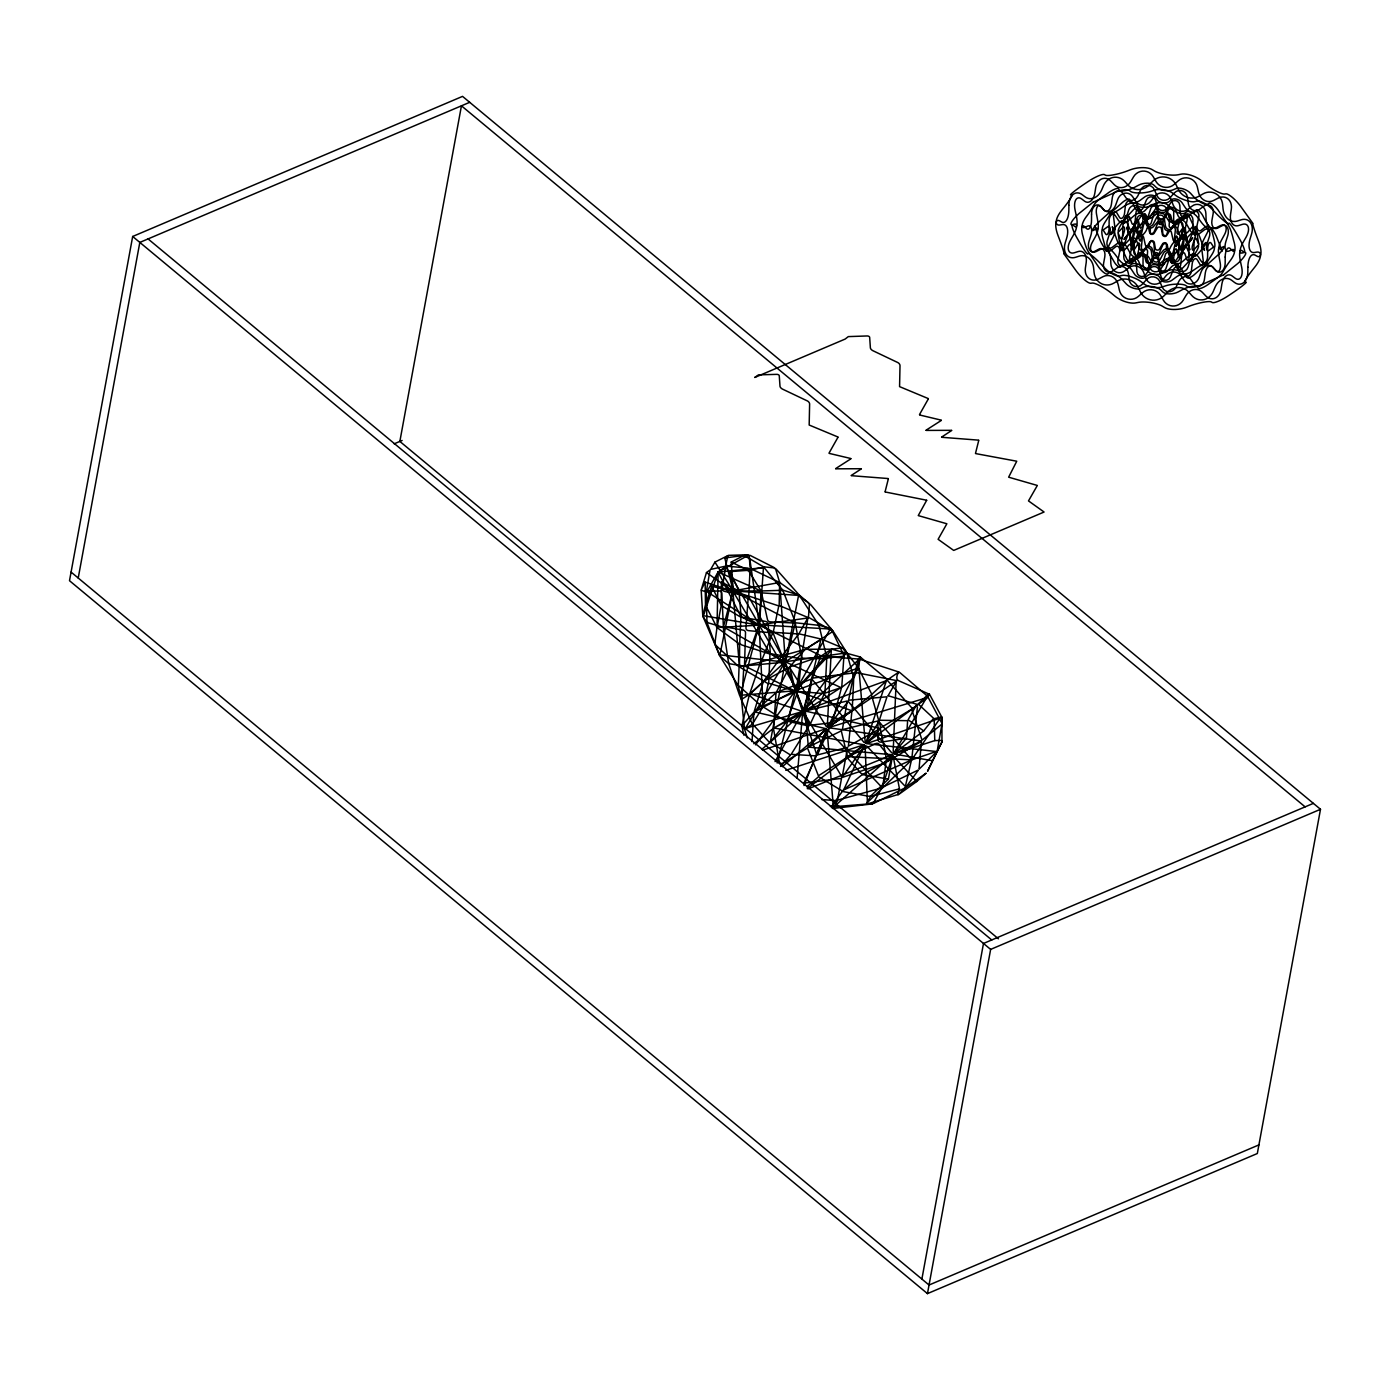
<?xml version="1.0" encoding="UTF-8"?>
<svg xmlns="http://www.w3.org/2000/svg" width="1390" height="1390" viewBox="0 0 1390 1390"><rect width="100%" height="100%" fill="white"/><g stroke="black" fill="none" stroke-linecap="round" stroke-linejoin="round"><path stroke-width="1.5" d="M941.638 716.823L929.354 693.923M812.594 678.111L854.12 672.899L848.595 700.212L886.994 696.79L879.331 720.246L907.635 720.68L906.436 738.212L893.926 753.067A1.79 0.886 30.6 0 1 892.641 753.154A1.79 0.886 30.6 0 1 891.146 752.146L848.213 701.394L827.71 727.109L826.355 726.622L789.728 667.669L795.341 689.735L773.014 632.798L758.957 624.318L725.702 566.564L722.192 588.37A2.971 2.676 6.8 0 0 724.642 591.41L748.515 596.38L785.055 661.484L782.153 655.906M749.384 694.6L742.052 725.111M797.877 691.525L759.618 625.795L741.131 616.812L739.08 592.731A2.971 2.884 69 0 0 737.43 590.194L721.427 582.097L721.254 603.642A2.971 2.711 65.6 0 0 722.731 606.388L740.922 617.247L739.758 641.937A2.971 2.676 48.2 0 0 741.93 645.012L769.956 654.047L768.705 683.272L797.634 691.82L787.105 721.132L808.893 726.014L791.188 754.336L816.33 755.899M744.501 729.09L741.548 699.83L738.159 685.531L719.551 655.507L727.891 662.978A2.971 1.042 72.1 0 1 729.298 665.428L739.671 695.608M1195.921 226.501L1195.904 231.296L1190.535 219.429A3.927 1.599 56.3 0 0 1188.05 215.815A3.927 1.599 56.3 0 0 1185.809 215.502L1184.228 219.029A3.927 1.772 39.7 0 1 1181.309 218.995A3.927 1.772 39.7 0 1 1178.077 215.745L1175.627 210.064A3.927 2.328 25.7 0 0 1172.343 207.423A3.927 2.328 25.7 0 0 1168.799 207.822L1165.48 211.61A3.927 2.102 7.8 0 1 1161.484 212.479A3.927 2.102 7.8 0 1 1158.079 210.429L1156.532 205.876A3.927 2.259 -10.2 0 0 1153.439 204.434A3.927 2.259 -10.2 0 0 1149.443 205.911L1144.995 210.516A3.927 1.651 -23.2 0 1 1140.895 212.601A3.927 1.651 -23.2 0 1 1138.323 211.767L1138.375 207.996A3.927 1.425 -39.3 0 0 1136.394 207.631A3.927 1.425 -39.3 0 0 1132.919 210.307L1123.989 219.898L1126.23 215.467M896.689 680.631L855.163 672.413M926.696 500.226L885.187 491.973M1179.485 240.957L1183.515 227.039L1178.755 233.676A1.981 1.077 89.6 0 1 1177.434 233.729A1.981 1.077 89.6 0 1 1177.087 231.348L1179.137 222.365A1.981 1.425 81.1 0 0 1176.6 220.246L1172.291 227.369A1.981 1.616 61.5 0 1 1169.129 225.684L1169.633 216.527A1.981 1.79 40.2 0 0 1165.984 215.328L1162.231 223.408A1.981 1.79 5.2 0 1 1158.426 222.817L1157.609 214.008A1.981 1.755 -28.3 0 0 1153.804 214.025L1151.25 222.852A1.981 1.546 -46.4 0 1 1147.81 223.495L1146.246 215.45A1.981 1.338 -64.2 0 0 1143.327 216.684L1142.285 225.84A1.981 0.956 -72 0 1 1141.26 227.995A1.981 0.956 -72 0 1 1140.148 227.56L1138.167 219.863L1137.524 234.076L1136.725 227.352L1139.435 240.227L1140.443 241.165L1141.885 234.962L1143.588 237.065L1145.325 244.831A1.981 1.112 43.9 0 0 1148.487 246.534L1150.659 241.13A1.981 1.182 25.7 0 1 1154.308 242.329L1155.403 248.793A1.981 1.303 7.4 0 0 1159.208 249.401L1162.7 243.667A1.981 1.147 -10.2 0 1 1166.488 243.632L1166.384 249.366A1.981 1.06 -27.8 0 0 1167.756 250.009A1.981 1.06 -27.8 0 0 1169.824 248.706C1172.656 241.547 1180.162 235.674 1175.975 246.499C1179.241 243.041 1187.616 225.858 1179.606 240.991M941.968 717.466L941.951 740.384L934.758 740.592L896.55 753.172A1.79 1.182 -20.2 0 1 894.726 751.764L926.505 697.797L830.716 726.97A1.79 1.182 -12.2 0 1 828.579 725.667L857.491 668.312L798.59 689.388A1.79 0.99 -28.3 0 1 797.043 688.398L830.212 629.027L761.303 624.944A1.79 1.668 21.7 0 1 759.548 623.05L763.457 567.728L718.317 572.002L725.528 566.651M888.158 695.747L916.914 704.296L908.104 719.777L923.69 730.897L933.628 718.335L918.199 704L928.52 694.062M937.312 750.774L942.316 741.148M786.497 721.688L763.058 706.798L768.183 683.863M752.007 741.652L753.901 712.809M937.277 750.565L941.829 724.624M825.469 692.95L840.933 687.616L804.88 710.933L880.078 728.464M797.13 778.139L802.569 712.636L770.686 741.843M1120.809 250.565L1120.705 245.804L1126.195 257.671A3.927 1.599 56.3 0 0 1128.68 261.303A3.927 1.599 56.3 0 0 1130.921 261.598L1132.503 258.071A3.927 1.772 39.7 0 1 1135.422 258.123A3.927 1.772 39.7 0 1 1138.653 261.355L1141.103 267.054A3.927 2.328 25.7 0 0 1144.387 269.677A3.927 2.328 25.7 0 0 1147.931 269.295L1151.25 265.507A3.927 2.102 7.8 0 1 1155.246 264.639A3.927 2.102 7.8 0 1 1158.635 266.671L1160.198 271.241A3.927 2.259 -10.2 0 0 1163.291 272.683A3.927 2.259 -10.2 0 0 1167.287 271.189L1171.718 266.602A3.927 1.651 -23.2 0 1 1175.836 264.517A3.927 1.651 -23.2 0 1 1178.407 265.351L1178.355 269.121A3.927 1.425 -39.3 0 0 1180.336 269.469A3.927 1.425 -39.3 0 0 1183.811 266.793L1192.742 257.202L1190.674 261.372L1196.981 250.391A3.927 0.938 -64.8 0 0 1198.545 246.239A3.927 0.938 -64.8 0 0 1197.502 245.856L1193.94 249.748A3.927 1.512 -77.8 0 1 1192.29 249.331A3.927 1.512 -77.8 0 1 1192.568 245.196L1194.983 237.429A3.927 2.38 -82.1 0 0 1194.566 232.999A3.927 2.38 -82.1 0 0 1191.734 232.912L1187.182 237.69A3.927 2.832 81.2 0 1 1184.002 237.794A3.927 2.832 81.2 0 1 1182.456 233.763L1183.012 225.666A3.927 3.405 72.1 0 0 1176.861 222.383L1172.274 228.325A3.927 3.545 40.2 0 1 1165.446 226.084L1164.264 218.23A3.927 3.736 3.2 0 0 1156.862 217.066L1153.179 224.138A3.927 3.492 -28.3 0 1 1146.09 224.172L1143.779 217.135A3.927 3.284 -56.7 0 0 1137.107 218.386L1135.022 226.257A3.927 2.658 -64.2 0 1 1132.364 229.611A3.927 2.658 -64.2 0 1 1129.566 228.568L1127.047 222.678A3.927 2.172 -80 0 0 1124.562 221.913A3.927 2.172 -80 0 0 1122.894 226.014L1122.668 234.128A3.927 1.268 -84.1 0 1 1121.747 238.159A3.927 1.268 -84.1 0 1 1120.323 238.09L1117.977 232.669L1120.74 250.634M911.701 759.583L917.417 707.249L916.583 705.773L867.603 742.191A1.79 1.581 79.5 0 1 865.084 740.801L858.169 660.18L804.341 709.612L820.882 639.678L786.723 660.841A1.79 1.077 85.9 0 1 785.176 659.294L780.051 587.327A4.465 4.066 87 0 0 775.307 583.279L735.779 590.42A3.579 3.093 -61.8 0 1 732.53 588.3L724.746 557.946L728.482 555.34L746.639 554.836A2.971 1.772 -8.1 0 1 749.279 556.295L749.992 566.738A2.971 1.477 35.9 0 0 752.598 569.622L777.357 581.402A2.971 1.998 42.4 0 1 779.616 584.565L779.164 605.501L807.938 617.473M754.197 711.506L763.197 682.16M831.707 806.27L842.305 791.431L868.385 796.192A2.971 1.859 -20.2 0 0 871.791 795.045L888.401 779.147L892.363 756.872A1.79 1.321 -11.8 0 0 889.913 755.726L808.181 788.877M132.675 236.474L69.5 580.707L927.46 1293.621L1257.324 1153.526L1320.5 809.293L462.54 96.379L132.675 236.474L990.636 949.405L927.46 1293.621M78.222 578.032L139.817 242.416L469.681 102.321M921.883 1279.078L983.495 943.462L1313.359 803.368M837.492 799.858L841.471 778.713M942.316 741.287L927.564 771.259L936.738 751.938M858.238 667.252L860.427 657.348M1130.087 234.927L1131.46 249.488L1132.103 244.067L1135.682 255.117A2.467 1.112 58.5 0 0 1137.228 257.654A2.467 1.112 58.5 0 0 1138.757 257.671L1140.339 252.754A2.467 1.286 42.1 0 1 1142.302 252.58A2.467 1.286 42.1 0 1 1144.3 254.874L1146.003 261.529A2.467 1.581 26.7 0 0 1148.088 263.44A2.467 1.581 26.7 0 0 1150.434 263.005L1153.509 257.897A2.467 1.494 7.6 0 1 1156.115 257.115A2.467 1.494 7.6 0 1 1158.27 258.644L1159.156 264.378A2.467 1.529 -11.5 0 0 1161.137 265.507A2.467 1.529 -11.5 0 0 1163.777 264.343L1167.843 258.592A2.467 1.199 -25.9 0 1 1170.467 257.028A2.467 1.199 -25.9 0 1 1172.135 257.793L1171.631 262.866A2.467 1.008 -41.7 0 0 1172.917 263.301A2.467 1.008 -41.7 0 0 1175.176 261.372L1182.178 252.007L1180.127 257.619L1186.226 243.789L1182.23 249.505A2.467 0.869 -80.9 0 1 1181.187 249.383A2.467 0.869 -80.9 0 1 1181.344 246.517L1183.846 238.072A2.467 1.407 -87.1 0 0 1183.515 235.066A2.467 1.407 -87.1 0 0 1181.761 235.171L1177.521 241.2A2.467 1.703 77.4 0 1 1174.446 238.646L1175.367 229.854A2.467 2.068 65.5 0 0 1171.423 227.752L1167.2 234.788A2.467 2.172 37.3 0 1 1162.77 233.311L1162.214 224.711A2.467 2.276 4.6 0 0 1157.453 223.964L1154.048 231.939A2.467 2.137 -24.8 0 1 1149.426 231.956L1147.879 224.016A2.467 1.998 -50.3 0 0 1143.588 224.833L1141.572 233.433A2.467 1.599 -60.6 0 1 1139.783 235.761A2.467 1.599 -60.6 0 1 1138.028 234.945L1136.221 227.96A2.467 1.268 -75.2 0 0 1134.744 227.352A2.467 1.268 -75.2 0 0 1133.545 230.114L1132.051 242.051L1130.226 234.962M725.736 565.713L727.839 555.635L714.947 562.099L710.724 569.379L724.989 566.286M1112.573 210.411L1104.824 222.539A6.133 1.79 -59.9 0 0 1102.34 228.36A6.133 1.79 -59.9 0 0 1104.025 229.385L1107.587 226.831A6.133 2.589 -74.1 0 1 1110.037 227.821A6.133 2.589 -74.1 0 1 1109.602 233.572L1107.361 240.487A6.133 3.961 -75.8 0 0 1107.865 246.794A6.133 3.961 -75.8 0 0 1112.261 247.298L1116.935 243.789A6.133 4.587 86 0 1 1121.643 243.98A6.133 4.587 86 0 1 1123.919 249.592L1123.745 256.855A6.133 5.508 81.7 0 0 1133.024 261.807L1137.819 257.011A6.133 5.699 44.8 0 1 1147.897 260.33L1149.617 267.262A6.133 5.994 0.3 0 0 1160.772 269.035L1164.629 262.971A6.133 5.612 -33.6 0 1 1175.106 262.918L1178.008 268.93A6.133 5.317 -65.7 0 0 1188.068 267.036L1190.188 260.086A6.133 4.326 -68.8 0 1 1193.975 255.447A6.133 4.326 -68.8 0 1 1198.249 256.663L1201.342 261.407A6.133 3.649 -86 0 0 1205.321 262.241A6.133 3.649 -86 0 0 1207.615 256.351L1207.649 249.088A6.133 2.224 -87.7 0 1 1208.848 243.476A6.133 2.224 -87.7 0 1 1211.142 243.233L1213.348 246.708A6.133 1.442 78.3 0 0 1214.86 246.169A6.133 1.442 78.3 0 0 1214.13 239.862C1209.717 221.375 1211.767 233.746 1202.976 216.006A6.133 2.172 53.7 0 0 1199.136 211.072A6.133 2.172 53.7 0 0 1195.991 210.203L1194.427 212.392A6.133 2.259 37.2 0 1 1190.205 211.836A6.133 2.259 37.2 0 1 1185.149 207.44L1182.091 202.784A6.133 3.266 24.6 0 0 1177.139 199.326A6.133 3.266 24.6 0 0 1172.013 199.465L1168.556 201.984A6.133 2.763 8.1 0 1 1162.613 202.749A6.133 2.763 8.1 0 1 1157.401 200.212L1155.281 196.807A6.133 3.18 -8.8 0 0 1150.677 195.121A6.133 3.18 -8.8 0 0 1144.804 196.876L1140.165 200.316A6.133 2.085 -20.4 0 1 1133.945 202.923A6.133 2.085 -20.4 0 1 1130.105 202.21L1129.723 199.708A6.133 1.911 -36.6 0 0 1126.803 199.621A6.133 1.911 -36.6 0 0 1121.66 203.131L1110.332 213.296L1112.539 210.359M885.1 491.73L888.349 478.82M855.093 672.204L858.36 659.294M975.502 453.349L978.751 440.421M777.132 763.023L795.045 691.994L763.041 706.103L759.235 626.925A1.79 1.599 89.4 0 0 757.55 625.239L721.097 627.342A4.465 3.979 -79.4 0 1 717.101 622.981L718.126 572.246L703.409 615.735L757.011 624.788A1.79 1.581 21.2 0 1 758.558 626.89L740.279 695.295L792.665 690.986A1.79 1.112 -12.2 0 1 794.09 692.463L755.517 744.866M1128.489 233.068L1127.707 220.524A3.058 1.129 -88.2 0 1 1128.263 216.962A3.058 1.129 -88.2 0 1 1129.636 217.292L1131.929 223.442A3.058 1.581 -75.3 0 0 1133.701 223.946A3.058 1.581 -75.3 0 0 1135.144 220.854L1136.082 212.097A3.058 2.172 -69.5 0 1 1138.115 209.039A3.058 2.172 -69.5 0 1 1140.53 210.203L1142.928 217.552A3.058 2.467 -50.5 0 0 1148.088 216.579L1150.885 208.257A3.058 2.815 -34.4 0 1 1156.671 208.222L1158.2 216.51A3.058 2.832 4.5 0 0 1163.934 217.431L1168.156 210.046A3.058 2.867 45.6 0 1 1173.716 211.871L1173.664 220.628A3.058 2.571 65.7 0 0 1178.425 223.165L1183.255 216.979A3.058 2.311 86.7 0 1 1187.112 220.176L1185.166 228.777A3.058 1.755 -86.9 0 0 1185.635 232.182A3.058 1.755 -86.9 0 0 1187.668 232.269L1192.134 227.178A3.058 1.303 -73.6 0 1 1193.767 227.335A3.058 1.303 -73.6 0 1 1193.263 230.896L1188.676 242.677L1192.69 237.794L1182.699 250.999L1184.054 246.378A3.058 0.921 -36.2 0 0 1182.647 246.03A3.058 0.921 -36.2 0 0 1179.623 248.271L1174.863 253.849A3.058 1.494 -25.7 0 1 1171.753 255.569A3.058 1.494 -25.7 0 1 1169.685 254.822L1169.251 250.217A3.058 1.564 -8.6 0 0 1166.835 249.018A3.058 1.564 -8.6 0 0 1163.482 250.252L1159.573 254.874A3.058 1.859 7.6 0 1 1156.463 255.656A3.058 1.859 7.6 0 1 1153.839 253.97L1151.997 248.428A3.058 1.616 24.5 0 0 1149.269 246.239A3.058 1.616 24.5 0 0 1146.437 246.603L1144.109 250.773A3.058 1.581 42 0 1 1141.746 250.826A3.058 1.581 42 0 1 1139.366 248.237L1136.898 241.495A3.058 1.06 53.3 0 0 1134.709 238.437A3.058 1.06 53.3 0 0 1133.041 238.298L1132.242 243.007L1128.002 231.279M1186.695 242.103L1185.27 227.613L1184.628 233.034L1181.048 222A2.467 1.112 58.5 0 0 1179.485 219.464A2.467 1.112 58.5 0 0 1177.973 219.446L1176.392 224.363A2.467 1.286 42.1 0 1 1174.411 224.537A2.467 1.286 42.1 0 1 1172.43 222.244L1170.727 215.572A2.467 1.581 26.7 0 0 1168.643 213.66A2.467 1.581 26.7 0 0 1166.28 214.112L1163.222 219.22A2.467 1.494 7.6 0 1 1160.615 219.985A2.467 1.494 7.6 0 1 1158.461 218.456L1157.575 212.739A2.467 1.529 -11.5 0 0 1155.577 211.593A2.467 1.529 -11.5 0 0 1152.953 212.757L1148.887 218.508A2.467 1.199 -25.9 0 1 1146.264 220.072A2.467 1.199 -25.9 0 1 1144.595 219.325L1145.099 214.234A2.467 1.008 -41.7 0 0 1143.814 213.817A2.467 1.008 -41.7 0 0 1141.555 215.745L1134.622 225.111L1136.603 219.498L1130.487 233.329L1134.501 227.613A2.467 0.869 -80.9 0 1 1135.543 227.717A2.467 0.869 -80.9 0 1 1135.387 230.584L1132.885 239.045A2.467 1.407 -87.1 0 0 1133.215 242.034A2.467 1.407 -87.1 0 0 1134.97 241.947L1139.209 235.9A2.467 1.703 77.4 0 1 1142.285 238.455L1141.346 247.246A2.467 2.068 65.5 0 0 1145.308 249.366L1149.53 242.329A2.467 2.172 37.3 0 1 1153.961 243.789L1154.517 252.389A2.467 2.276 4.6 0 0 1159.277 253.154L1162.683 245.179A2.467 2.137 -24.8 0 1 1167.305 245.144L1168.851 253.084A2.467 1.998 -50.3 0 0 1173.143 252.285L1175.158 243.667A2.467 1.599 -60.6 0 1 1176.948 241.356A2.467 1.599 -60.6 0 1 1178.703 242.155L1180.492 249.158A2.467 1.268 -75.2 0 0 1181.986 249.766A2.467 1.268 -75.2 0 0 1183.168 247.003L1184.662 235.049L1186.556 242.208M911.371 759.861L847.448 756.647L841.298 730.879L808.337 747.003L805.401 711.732L774.386 727.717L802.204 711.367L750.2 693.784L783.995 662.908A1.79 0.904 40.8 0 0 782.709 660.615L723.391 626.838L721.844 593.756A2.971 2.363 -83.8 0 0 719.551 590.976L706.398 591.167L710.064 569.97L706.468 572.576L701.22 589.881L705.147 582.132L730.358 590.559A3.579 3.127 -29 0 1 732.269 593.912L719.916 654.881L782.379 661.779A1.79 1.407 11.2 0 1 783.925 663.916L745.37 728.412L800.379 712.132A1.79 1.008 -25.7 0 1 801.908 713.192L775.047 761.633M749.749 693.68L760.573 662.092L744.484 665.845L794.402 690.76L754.978 711.663M790.389 754.926L770.286 742.364L784.794 664.09A1.79 1.442 -63.1 0 0 783.421 662.283L739.497 666.383L733.19 594.486A3.579 2.38 81.3 0 0 730.897 590.959L711.628 586.25L705.981 603.747A2.971 1.79 72.7 0 0 706.363 606.874L716.076 625.761A2.971 1.199 68.6 0 1 716.806 628.888L714.79 644.334L739.08 666.905L738.333 685.409L762.658 707.163M761.355 661.293L772.701 632.937L748.515 630.626A2.971 2.745 -31.7 0 1 745.961 627.759L748.307 596.362M803.368 710.099L812.003 679.189L806.391 710.707L847.257 700.994L842.392 729.611L877.959 720.958L877.907 738.994A2.971 2.78 86.7 0 0 881.104 742.121L906.436 738.212M782.414 766.637L825.26 730.011A1.79 1.251 85.9 0 1 827.206 731.418L833.375 807.243L890.816 756.49A1.79 1.581 78.9 0 1 893.423 757.533L899.469 788.842L897.471 794.68L867.238 803.976M773.518 728.638L779.147 761.129A2.971 2.363 78 0 0 782.674 763.249L807.503 748.011L818.415 775.811L846.944 757.411L860.897 773.205A2.971 2.571 -32.9 0 0 864.215 773.5L891.164 759.096L892.641 754.84M928.155 696.668L929.18 693.697M1206.364 263.909L1204.192 266.741L1211.906 254.561A6.133 1.79 -59.9 0 0 1214.391 248.758A6.133 1.79 -59.9 0 0 1212.688 247.715L1209.144 250.287A6.133 2.589 -74.1 0 1 1206.694 249.279A6.133 2.589 -74.1 0 1 1207.128 243.545L1209.37 236.63A6.133 3.961 -75.8 0 0 1208.866 230.306A6.133 3.961 -75.8 0 0 1204.47 229.819L1199.796 233.329A6.133 4.587 86 0 1 1195.087 233.12A6.133 4.587 86 0 1 1192.811 227.526L1192.985 220.263A6.133 5.508 81.7 0 0 1183.707 215.311L1178.911 220.089A6.133 5.699 44.8 0 1 1168.834 216.788L1167.114 209.855A6.133 5.994 0.3 0 0 1155.959 208.083L1152.101 214.13A6.133 5.612 -33.6 0 1 1141.624 214.199L1138.723 208.187A6.133 5.317 -65.7 0 0 1128.663 210.081L1126.543 217.031A6.133 4.326 -68.8 0 1 1122.755 221.67A6.133 4.326 -68.8 0 1 1118.481 220.454L1115.388 215.711A6.133 3.649 -86 0 0 1111.409 214.877A6.133 3.649 -86 0 0 1109.116 220.749L1109.081 228.012A6.133 2.224 -87.7 0 1 1107.882 233.642A6.133 2.224 -87.7 0 1 1105.589 233.885L1103.382 230.41A6.133 1.442 78.3 0 0 1101.87 230.931A6.133 1.442 78.3 0 0 1102.583 237.256L1106.457 251.26M812.524 677.799L820.656 656.775M918.165 770.442L906.21 786.809M776.506 691.942L789.138 667.756M816.886 754.753L827.154 729.264L881.243 786.653L882.233 786.618L892.814 755.674L916.722 781.528L925.983 773.309M803.976 785.541L825.99 730.549A1.79 1.199 -23.8 0 0 824.096 729.35L762.606 750.2M853.894 677.868L858.047 667.843M816.278 756.125L803.924 783.109L841.35 778.383M873.337 803.177L881.503 788.339M829.1 452.984L837.962 437.294M919.485 414.585L928.346 398.895M799.094 633.458L807.955 617.768M926.661 500.33L918.251 515.586L946.868 523.769L938.111 539.303L953.696 550.423L1044.081 512.024L1028.496 500.904L1037.34 485.457L1008.636 477.187L1016.75 461.219L975.572 453.574M888.193 695.573L896.654 680.805M832.957 808.268L837.197 800.918M718.074 572.107L706.919 591.654L757.376 623.936A1.79 0.99 46.6 0 1 758.627 626.178L744.501 665.949L745.526 632.902A2.971 2.693 -45.2 0 0 743.355 630.174L723.495 626.612L732.408 592.696A3.579 2.172 28 0 0 730.793 589.725L706.468 572.576M752.65 723.773L762.624 707.406M1126.213 215.45L1119.749 226.709A3.927 0.938 -64.8 0 0 1118.186 230.862A3.927 0.938 -64.8 0 0 1119.228 231.261L1122.79 227.352A3.927 1.512 -77.8 0 1 1124.44 227.769A3.927 1.512 -77.8 0 1 1124.163 231.921L1121.747 239.671A3.927 2.38 -82.1 0 0 1122.164 244.119A3.927 2.38 -82.1 0 0 1124.996 244.188L1129.549 239.41A3.927 2.832 81.2 0 1 1132.711 239.306A3.927 2.832 81.2 0 1 1134.275 243.337L1133.719 251.451A3.927 3.405 72.1 0 0 1139.87 254.735L1144.457 248.793A3.927 3.545 40.2 0 1 1151.285 251.034L1152.466 258.87A3.927 3.736 3.2 0 0 1159.868 260.052L1163.552 252.98A3.927 3.492 -28.3 0 1 1170.641 252.928L1172.934 259.965A3.927 3.284 -56.7 0 0 1179.623 258.714L1181.708 250.86A3.927 2.658 -64.2 0 1 1184.367 247.489A3.927 2.658 -64.2 0 1 1187.164 248.532L1189.684 254.44A3.927 2.172 -80 0 0 1192.168 255.204A3.927 2.172 -80 0 0 1193.836 251.086L1194.062 242.989A3.927 1.268 -84.1 0 1 1194.983 238.941A3.927 1.268 -84.1 0 1 1196.408 239.028L1198.719 244.466L1196.008 226.518M1188.294 243.98L1189.023 256.594A3.058 1.129 -88.2 0 1 1188.467 260.139A3.058 1.129 -88.2 0 1 1187.095 259.826L1184.801 253.675A3.058 1.581 -75.3 0 0 1183.029 253.154A3.058 1.581 -75.3 0 0 1181.587 256.264L1180.649 265.021A3.058 2.172 -69.5 0 1 1178.616 268.079A3.058 2.172 -69.5 0 1 1176.201 266.897L1173.803 259.565A3.058 2.467 -50.5 0 0 1168.643 260.538L1165.845 268.843A3.058 2.815 -34.4 0 1 1160.059 268.878L1158.53 260.59A3.058 2.832 4.5 0 0 1152.797 259.687L1148.574 267.071A3.058 2.867 45.6 0 1 1143.014 265.229L1143.067 256.49A3.058 2.571 65.7 0 0 1138.306 253.936L1133.476 260.139A3.058 2.311 86.7 0 1 1129.618 256.942L1131.564 248.341A3.058 1.755 -86.9 0 0 1131.078 244.935A3.058 1.755 -86.9 0 0 1129.045 244.831L1124.58 249.922A3.058 1.303 -73.6 0 1 1122.964 249.766A3.058 1.303 -73.6 0 1 1123.467 246.204L1128.054 234.441L1123.989 239.41L1134.032 226.101L1132.659 230.74A3.058 0.921 -36.2 0 0 1134.066 231.07A3.058 0.921 -36.2 0 0 1137.107 228.846L1141.868 223.251A3.058 1.494 -25.7 0 1 1144.978 221.531A3.058 1.494 -25.7 0 1 1147.045 222.296L1147.462 226.9A3.058 1.564 -8.6 0 0 1149.895 228.099A3.058 1.564 -8.6 0 0 1153.248 226.865L1157.158 222.226A3.058 1.859 7.6 0 1 1160.268 221.444A3.058 1.859 7.6 0 1 1162.874 223.13L1164.733 228.69A3.058 1.616 24.5 0 0 1167.444 230.879A3.058 1.616 24.5 0 0 1170.293 230.514L1172.604 226.344A3.058 1.581 42 0 1 1174.967 226.292A3.058 1.581 42 0 1 1177.365 228.881L1179.832 235.605A3.058 1.06 53.3 0 0 1182.021 238.663A3.058 1.06 53.3 0 0 1183.689 238.819C1184.541 220.732 1193.002 265.229 1188.398 243.997M763.909 680.822L781.649 656.358M911.805 759.67L940.074 718.178L868.698 742.885A1.79 1.373 -10.8 0 1 866.404 741.391L886.42 680.631L806.669 709.769A1.79 0.869 -22.8 0 1 805.088 709.856A1.79 0.869 -22.8 0 1 805.001 708.917L845.711 652.97L787.783 661.414A1.79 1.546 -19.1 0 1 785.889 659.729L798.59 595.407L736.926 591.167A3.579 2.676 15 0 1 733.121 588.178L731.227 562.064L742.399 556.261A2.971 1.581 17.8 0 1 745.978 556.608L763.51 566.79L773.882 567.885L776.367 569.309L799.024 594.816L810.891 604.928L833.114 631.164M844.13 655.68L846.527 652.362M782.5 655.246L798.416 634.413M770.373 742.052L786.41 722.001M864.024 744.918L847.987 756.49M780.537 766.463L790.319 755.222M789.885 666.644L804.88 649.721M742.173 725.406L753.641 712.566M919.068 768.792L921.431 741.356L887.15 761.789L880.356 728.794L866.074 743.581L935.887 751.469M894.256 753.901L920.875 741.2M808.494 746.951L826.251 728.864M905.29 787.852L898.131 794.906L916.722 781.528M858.516 658.808L860.41 657.036M872.069 694.114L886.942 680.301M749.94 693.923L763.006 681.847M806.86 786.792L818.571 776.715L842.253 790.945L860.74 775.794A2.971 1.911 -20.4 0 1 864.076 774.856L888.401 779.147M754.579 711.645L775.551 693.21M761.616 749.436L769.539 742.885M852.713 709.943L871.043 695.017M828.266 727.561L851.566 710.846L832.975 721.827M753.797 743.754L773.066 728.638M807.243 788.616L862.86 746.239A1.79 1.494 87.4 0 1 865.188 747.698L867.395 802.517L911.458 760.156L905.342 786.462L867.065 746.378L864.667 745.44L842.079 777.531L885.934 762.693L882.72 787.174L917.991 770.164M923.69 730.897L895.421 752.424A1.79 1.442 87.9 0 1 893.231 750.722L896.15 681.239L829.448 726.362A1.79 1.425 -75.7 0 1 827.398 724.92L831.289 650.207L796.314 689.231L807.885 617.994L760.921 624.562A1.79 1.546 73.3 0 1 759.044 622.963L750.079 560.9A4.465 3.284 76.5 0 0 745.11 557.025L718.248 571.95M842.045 687.077L853.425 678.476M912.622 708.448L928.103 697.259L941.986 723.46M925.983 773.274L906.384 786.983M831.602 806.391L830.386 806.391M936.565 751.799L919.381 768.913M887.741 679.641L898.652 672.152M821.629 638.844L832.784 631.442M749.332 694.444L741.965 699.135L743.841 666.123L730.115 663.864A2.971 1.633 79.4 0 1 728.308 661.188L723.2 627.324L708.57 622.928A2.971 2.189 -89.5 0 1 706.902 620.288L706.242 591.862L701.186 590.281L702.801 616.048L719.62 655.472L707.284 623.328L702.836 616.152L705.477 604.685L705.147 582.132M744.745 729.177L752.181 724.294M851.201 475.502L861.348 468.847M941.603 437.103L951.733 430.448M821.212 655.976L831.342 649.321M835.633 468.621L850.923 458.804M926.018 430.222L941.325 420.423M805.627 649.095L820.917 639.278M941.43 724.503L922.056 740.14L911.614 709.23L880.756 727.769L871.443 694.983M788.86 667.443L764.205 680.996M1206.364 263.787L1195.07 273.986A6.133 1.911 -36.6 0 1 1189.927 277.496A6.133 1.911 -36.6 0 1 1187.008 277.409L1186.626 274.907A6.133 2.085 -20.4 0 0 1182.786 274.195A6.133 2.085 -20.4 0 0 1176.565 276.801L1171.926 280.241A6.133 3.18 -8.8 0 1 1166.054 281.979A6.133 3.18 -8.8 0 1 1161.449 280.293L1159.33 276.888A6.133 2.763 8.1 0 0 1154.117 274.351A6.133 2.763 8.1 0 0 1148.175 275.133L1144.717 277.653A6.133 3.266 24.6 0 1 1139.574 277.791A6.133 3.266 24.6 0 1 1134.64 274.334L1131.582 269.677A6.133 2.259 37.2 0 0 1126.525 265.281A6.133 2.259 37.2 0 0 1122.303 264.708L1120.74 266.897A6.133 2.172 53.7 0 1 1117.595 266.029A6.133 2.172 53.7 0 1 1113.755 261.094L1106.023 247.907L1106.475 251.26M911.353 760.069L843.661 789.937L863.694 746.934A1.79 1.251 -14.8 0 0 861.609 745.526L785.767 770.303M394.187 443.827L402.127 440.456M990.636 949.405L1320.5 809.293M1258.906 1144.908L929.041 1285.02L71.081 572.089M905.116 787.852L873.598 803.42M935.8 751.643L911.788 759.878M1141.346 230.323C1138.497 227.473 1126.213 265.49 1137.976 243.441A1.981 1.077 89.6 0 1 1139.296 243.389A1.981 1.077 89.6 0 1 1139.644 245.752L1137.593 254.752A1.981 1.425 81.1 0 0 1140.13 256.855L1144.439 249.731A1.981 1.616 61.5 0 1 1147.601 251.416L1147.08 260.573A1.981 1.79 40.2 0 0 1150.746 261.772L1154.499 253.692A1.981 1.79 5.2 0 1 1158.304 254.301L1159.121 263.11A1.981 1.755 -28.3 0 0 1162.926 263.092L1165.48 254.266A1.981 1.546 -46.4 0 1 1168.92 253.606L1170.484 261.668A1.981 1.338 -64.2 0 0 1173.403 260.416L1174.428 251.26A1.981 0.956 -72 0 1 1175.471 249.105A1.981 0.956 -72 0 1 1176.583 249.54L1178.564 257.254L1179.172 242.85L1179.988 249.714L1177.347 236.995L1176.34 235.9L1174.845 242.155L1173.125 240.053L1171.388 232.269A1.981 1.112 43.9 0 0 1168.226 230.584L1166.071 235.987A1.981 1.182 25.7 0 1 1162.422 234.771L1161.328 228.308A1.981 1.303 7.4 0 0 1157.523 227.699L1154.03 233.451A1.981 1.147 -10.2 0 1 1150.242 233.468L1150.347 227.752A1.981 1.06 -27.8 0 0 1148.974 227.109A1.981 1.06 -27.8 0 0 1146.906 228.394C1146.785 232.651 1134.831 243.372 1141.416 230.392M840.88 687.564L787.261 662.683A1.79 1.008 35.6 0 1 785.75 660.719L795.271 623.137L801.787 658.165L826.737 658.825L824.948 692.776M781.406 655.993L761.789 661.727M899.469 788.842L873.233 795.688A2.971 0.921 -20 0 0 869.932 797.582L866.196 804.115L831.672 806.895M847.865 756.699L875.665 743.615A2.971 2.606 -35.2 0 1 879.001 744.189L891.164 759.096M790.128 666.818L820.378 656.445M912.361 708.518L887.22 680.214M941.534 717.032L934.184 718.665L934.758 740.592M782.761 655.576L804.601 649.53M744.154 555.461L750.183 555.409L773.222 567.068A2.971 1.286 36.9 0 1 775.828 569.709L779.217 581.003A2.971 1.095 43.9 0 0 781.545 583.817L806.912 601.627A2.971 0.99 42.9 0 1 809.397 604.824L808.459 617.299L832.732 631.164M724.746 557.946L743.042 555.618M831.88 649.147L842.323 647.896M872.468 803.907L833.218 808.441M729.906 571.62L738.159 589.256A2.971 2.919 23.5 0 0 740.887 590.993L758.679 590.976A2.971 2.936 30.2 0 1 761.616 593.304L767.471 619.506A2.971 2.936 35 0 0 770.303 621.851L795.132 623.068L736.387 592.731A3.579 1.407 38.2 0 1 732.947 589.151L729.906 571.62L746.413 570.439A2.971 2.693 28.5 0 1 749.366 571.968L760.069 589.325A2.971 2.589 33.9 0 0 762.971 590.906L780.589 590.333A2.971 2.658 39.8 0 1 783.63 592.331L795.567 622.807L816.99 625.118A2.971 2.658 70.7 0 1 819.457 627.307L826.911 658.061L843.921 656.184L841.767 686.834M866.96 804.08L872.642 803.907M880.131 728.673L848.404 746.152L851.914 711.02M776.767 692.307L811.76 678.946L863.989 742.399L865.779 742.903L878.932 721.584L911.527 759.652M951.472 430.327L926.192 430.413M861.088 468.725L835.842 468.812M831.081 649.199L805.87 649.304M821.612 799.511L837.006 800.709M881.364 788.043L837.579 800.154M931.995 760.643L894.256 754.058M821.438 656.167L858.186 659.016M887.393 679.623L860.723 657.383M851.479 475.693L888.193 478.542M941.829 437.294L978.577 440.144M860.167 656.949L832.106 649.286M748.046 595.98L733.781 591.202A3.579 0.869 60.4 0 1 731.818 589.047L714.947 562.099M850.802 458.509L829.309 453.418M820.795 638.983L799.337 633.909M858.759 658.912L898.809 671.995M726.032 566.06L747.438 568.041A2.971 2.658 7.8 0 1 749.992 570.856L748.758 596.049L778.782 605.918L773.222 632.276L798.312 633.962M797.93 691.647L795.758 690.778L816.729 754.77M718.3 572.089L757.22 589.273A4.465 2.606 36.2 0 1 760.973 593.86L759.427 623.763A1.79 1.008 41.3 0 0 760.938 625.726L826.042 658.391L796.87 689.527A1.79 0.886 27.9 0 0 798.468 691.473L824.357 693.645L809.745 725.18M731.227 562.064L746.899 569.605A2.971 1.842 20.6 0 0 749.61 569.987L763.805 567.207L781.667 588.804A2.971 1.616 39.6 0 0 784.325 590.611L799.18 595.111L817.581 623.207A2.971 1.216 51.9 0 0 820.291 625.604L830.855 628.402M871.704 694.131L858.377 668.034M803.194 710.151L782.205 656.028M941.186 420.128L919.676 415.002M809.814 725.25L831.88 722.8L817.303 754.961L847.674 747.334L842.097 777.305L804.515 713.609M892.589 754.77L808.476 747.108M842.149 647.723L821.837 639.209M927.947 696.564L899.886 672.604C898.096 670.432 894.882 679.432 898.235 680.527L928.59 693.888M857.96 667.148L842.931 648.279M721.427 582.097L733.868 592.766L770.095 653.63L785.28 662.3L808.667 723.86M1305.106 806.86L461.445 105.814L399.851 441.429L998.42 938.806M148.07 238.924L991.73 939.97M1128.332 233.103L1126.803 227.178L1127.95 231.088M920.944 741.009L828.214 727.682M754.909 711.958L826.286 728.742M842.74 648.018L846.475 652.136M851.601 710.672L798.225 691.386L801.491 658.791L770.373 653.734L768.114 624.232A2.971 2.902 44.3 0 0 765.56 621.399L741.252 617.108L718.213 572.193M928.329 398.6L899.573 386.629L900.008 365.692A2.971 1.998 42.4 0 0 897.749 362.529L872.99 350.749A2.971 1.477 35.9 0 1 870.383 347.865L869.671 337.423A2.971 1.772 -8.1 0 0 867.047 335.963L848.317 336.606L845.137 339.073L754.753 377.472L758.488 374.866L776.645 374.362A2.971 1.772 -8.1 0 1 779.269 375.821L779.999 386.264A2.971 1.477 35.9 0 0 782.587 389.148L807.364 400.928A2.971 1.998 42.4 0 1 809.623 404.09L809.171 425.027L837.944 436.999M831.428 806.982L832.714 808.494M864.076 744.832L774.716 728.099L773.761 727.022L775.968 693.367M831.081 628.61L843.921 655.455M741.947 725.858L744.484 729.229M833.305 631.46L846.388 651.91M803.507 711.889L804.462 713.504M711.628 586.25L720.593 604.146A2.971 1.981 70.9 0 1 720.993 606.683L717.396 625.483A2.971 2.276 59.3 0 0 718.856 628.905L737.934 642.962A2.971 1.981 53.3 0 1 739.619 646.107L739.515 666.974L768.201 683.706M852.226 709.734L853.703 678.737M740.106 696.651L752.216 723.929M803.472 711.871L809.136 725.215L808.772 724.173M853.686 677.66L846.701 652.657M747.316 737.916L744.693 729.611M752.616 724.138L769.643 742.59M743.789 735.119L741.982 726.275M841.437 687.894L832.575 721.619M941.951 717.188L942.159 723.547M1091.55 214.13L1091.532 220.072A9.591 3.788 88.9 0 1 1086.494 228.551L1084.269 226.379A9.591 2.763 73.6 0 0 1081.75 227.752A9.591 2.763 73.6 0 0 1083.088 236.561C1086.824 252.493 1088.457 251.312 1097.561 265.49A9.591 2.902 51.4 0 0 1107.674 273.882L1109.15 272.857A9.591 2.745 34.9 0 1 1115.232 274.369A9.591 2.745 34.9 0 1 1122.929 280.224L1126.126 283.751A9.591 4.587 23.8 0 0 1140.704 288.547L1143.97 287.139A9.591 3.475 8.3 0 1 1152.692 286.688A9.591 3.475 8.3 0 1 1160.546 289.763L1162.926 292.056A9.591 4.448 -7.6 0 0 1178.06 291.969L1182.403 289.641A9.591 2.485 -17.9 0 1 1191.612 286.462A9.591 2.485 -17.9 0 1 1197.363 286.827L1198.093 288.199A9.591 2.502 -34.2 0 0 1209.752 283.247C1226.449 271.901 1219.516 274.786 1230.775 259.947A9.591 3.284 -55.1 0 0 1234.511 251.938A9.591 3.284 -55.1 0 0 1231.957 249.766L1228.864 251.104A9.591 4.344 -70.6 0 1 1225.928 241.356L1227.735 235.709A9.591 6.498 -69.3 0 0 1226.988 226.9A9.591 6.498 -69.3 0 0 1220.455 225.58L1216.198 227.786A9.591 7.402 -89.3 0 1 1206.086 219.394L1205.877 213.469A9.591 8.774 -86.9 0 0 1192.116 206.102L1187.633 209.525A9.591 9.087 50.4 0 1 1173.056 204.73L1171.075 199.187A9.591 9.522 -6.9 0 0 1154.482 196.563L1150.833 201.22A9.591 8.948 -39.6 0 1 1135.699 201.307L1132.624 196.685A9.591 8.514 -75.9 0 0 1124.649 193.227A9.591 8.514 -75.9 0 0 1117.682 199.5L1115.666 205.077A9.591 7.002 -73.3 0 1 1104.007 210.012L1100.863 206.641A9.591 6.046 87.9 0 0 1094.695 205.946A9.591 6.046 87.9 0 0 1091.55 214.13M1225.198 257.046L1225.181 262.971A9.591 6.046 87.9 0 1 1222.019 271.172A9.591 6.046 87.9 0 1 1215.868 270.477L1212.723 267.089A9.591 7.002 -73.3 0 0 1201.064 272.04L1199.049 277.618A9.591 8.514 -75.9 0 1 1192.081 283.89A9.591 8.514 -75.9 0 1 1184.106 280.415L1181.031 275.811A9.591 8.948 -39.6 0 0 1165.88 275.898L1162.248 280.554A9.591 9.522 -6.9 0 1 1145.655 277.93L1143.657 272.37A9.591 9.087 50.4 0 0 1129.097 267.575L1124.614 270.998A9.591 8.774 -86.9 0 1 1110.853 263.648L1110.627 257.723A9.591 7.402 -89.3 0 0 1100.533 249.331L1096.258 251.52A9.591 6.498 -69.3 0 1 1089.725 250.217A9.591 6.498 -69.3 0 1 1088.995 241.408L1090.785 235.761A9.591 4.344 -70.6 0 0 1087.866 226.014L1084.773 227.335A9.591 3.284 -55.1 0 1 1082.219 225.163A9.591 3.284 -55.1 0 1 1085.955 217.17C1097.11 202.488 1090.472 205.025 1106.979 193.853A9.591 2.502 -34.2 0 1 1118.62 188.901L1119.367 190.274A9.591 2.485 -17.9 0 0 1125.118 190.638A9.591 2.485 -17.9 0 0 1134.327 187.459L1138.671 185.131A9.591 4.448 -7.6 0 1 1153.804 185.044L1156.185 187.337A9.591 3.475 8.3 0 0 1164.038 190.413A9.591 3.475 8.3 0 0 1172.76 189.961L1176.027 188.571A9.591 4.587 23.8 0 1 1190.605 193.366L1193.802 196.893A9.591 2.745 34.9 0 0 1201.499 202.732A9.591 2.745 34.9 0 0 1207.58 204.243L1209.057 203.235A9.591 2.902 51.4 0 1 1219.169 211.627C1228.239 225.736 1229.942 224.711 1233.642 240.557A9.591 2.763 73.6 0 1 1234.98 249.366A9.591 2.763 73.6 0 1 1232.461 250.721L1230.237 248.567A9.591 3.788 88.9 0 0 1225.198 257.046M1068.893 205.338L1068.858 209.96A15.099 6.481 85.2 0 1 1061.699 222.018L1059.649 220.871A14.595 4.987 68.5 0 0 1057.964 235.396L1059.632 239.775A15.099 0.956 69.1 0 1 1063.784 253.64L1076.486 271.311A15.099 3.736 49.1 0 0 1090.855 283.265L1092.193 283.073A14.595 2.832 32.6 0 1 1111.861 293.568L1114.902 296.105A15.099 6.307 22.9 0 0 1135.63 302.933L1138.549 302.36A14.595 3.892 8.5 0 1 1162.214 306.113L1164.577 307.52A15.099 6.081 -6.5 0 0 1186.122 307.399L1189.962 305.939A14.595 2.467 -15.2 0 1 1211.298 301.925L1212.236 302.481A15.099 3.127 -31.7 0 0 1228.812 295.445L1232.635 292.873A14.595 1.06 -34.7 0 0 1245.944 282.17L1245.075 282.361A15.099 1.79 -50.9 0 1 1252.251 270.286L1255.17 266.619A14.595 5.716 -49.7 0 0 1256.855 252.111L1254.301 252.528A15.099 7.315 -66.7 0 1 1250.149 238.663L1251.504 234.267A14.595 10.286 -61.7 0 0 1241.131 219.811L1237.465 220.993A15.099 11.989 -83.6 0 1 1223.078 209.039L1222.627 204.434A14.595 13.535 -72.3 0 0 1202.958 193.922L1199.049 196.198A15.099 14.578 58.9 0 1 1178.303 189.37L1176.27 185.148A14.595 14.578 0 0 0 1152.605 181.395L1149.356 184.783A15.099 14.352 -48.2 0 1 1127.811 184.922L1124.858 181.569A14.595 13.17 -88.5 0 0 1103.521 185.582L1101.697 189.822A15.099 11.381 -78.6 0 1 1085.121 196.859L1082.185 194.635A14.595 9.643 80.8 0 0 1068.893 205.338M1247.873 267.158L1247.838 271.78A14.595 9.643 80.8 0 1 1234.546 282.465L1231.61 280.241A15.099 11.381 -78.6 0 0 1215.016 287.296L1213.209 291.535A14.595 13.17 -88.5 0 1 1191.856 295.549L1188.919 292.195A15.099 14.352 -48.2 0 0 1167.374 292.317L1164.125 295.705A14.595 14.578 0 0 1 1140.46 291.969L1138.427 287.73A15.099 14.578 58.9 0 0 1117.682 280.919L1113.755 283.178A14.595 13.535 -72.3 0 1 1094.104 272.666L1093.635 268.062A15.099 11.989 -83.6 0 0 1079.265 256.125L1075.599 257.289A14.595 10.286 -61.7 0 1 1065.226 242.85L1066.582 238.455A15.099 7.315 -66.7 0 0 1062.412 224.589L1059.875 225.006A14.595 5.716 -49.7 0 1 1061.56 210.481L1064.479 206.832A15.099 1.79 -50.9 0 0 1071.655 194.756L1070.786 194.948A14.595 1.06 -34.7 0 1 1084.078 184.245L1087.918 181.673A15.099 3.127 -31.7 0 1 1104.494 174.619L1105.432 175.175A14.595 2.467 -15.2 0 0 1126.769 171.161L1130.591 169.719A15.099 6.081 -6.5 0 1 1152.136 169.597L1154.517 171.005A14.595 3.892 8.5 0 0 1178.181 174.758L1181.1 174.167A15.099 6.307 22.9 0 1 1201.829 180.995L1204.869 183.532A14.595 2.832 32.6 0 0 1224.521 194.044L1225.876 193.853A15.099 3.736 49.1 0 1 1240.245 205.79L1252.946 223.46A15.099 0.956 69.1 0 0 1257.099 237.325L1258.767 241.721A14.595 4.987 68.5 0 1 1257.081 256.229L1255.031 255.082A15.099 6.481 85.2 0 0 1247.873 267.158M1115.11 229.194L1114.606 231.383L1112.278 226.726L1116.935 240.018A4.969 0.973 64.8 0 0 1119.332 244.64A4.969 0.973 64.8 0 0 1120.809 245.422L1121.122 242.59A4.969 1.321 49.9 0 1 1123.52 243.233A4.969 1.321 49.9 0 1 1127.186 247.629L1130.313 253.328A4.969 2.276 40 0 0 1134.136 256.959A4.969 2.276 40 0 0 1137.663 257.254L1140.095 254.526A4.969 2.189 23.2 0 1 1144.439 254.405A4.969 2.189 23.2 0 1 1148.835 257.411L1151.389 261.772A4.969 2.693 7.8 0 0 1155.49 263.978A4.969 2.693 7.8 0 0 1160.25 263.162L1164.386 259.878A4.969 2.102 -6.9 0 1 1169.615 258.401A4.969 2.102 -6.9 0 1 1173.473 259.826L1174.498 263.075A4.969 2.137 -23.5 0 0 1177.695 263.857A4.969 2.137 -23.5 0 0 1182.473 261.581L1187.494 257.185A4.969 1.129 -32.6 0 1 1192.325 254.127A4.969 1.129 -32.6 0 1 1194.496 254.214C1191.004 264.865 1214.599 233.746 1203.167 244.935A4.969 1.164 -65.2 0 1 1202.159 244.154A4.969 1.164 -65.2 0 1 1203.792 239.497L1207.354 232.564A4.969 2.346 -68.2 0 0 1208.275 227.3A4.969 2.346 -68.2 0 0 1205.599 226.709L1201.047 230.34A4.969 2.989 -82.6 0 1 1197.867 229.871A4.969 2.989 -82.6 0 1 1197.155 224.937L1198.788 217.222A4.969 3.909 -85.8 0 0 1197.242 211.923A4.969 3.909 -85.8 0 0 1192.724 212.184L1187.651 217.031A4.969 4.292 71.3 0 1 1180.301 213.104L1179.815 205.286A4.969 4.761 55.4 0 0 1171.058 202.401L1166.575 208.587A4.969 4.709 3.4 0 1 1157.731 207.179L1155.507 199.934A4.969 4.691 -44.8 0 0 1146.42 199.986L1143.484 207.266A4.969 4.153 -56 0 1 1135.491 208.778L1132.398 202.627A4.969 3.701 -76.6 0 0 1128.419 201.029A4.969 3.701 -76.6 0 0 1125.414 205.598L1124.527 213.435A4.969 2.728 -79.5 0 1 1122.425 217.935A4.969 2.728 -79.5 0 1 1119.558 217.431L1116.674 212.635A4.969 2.068 86.6 0 0 1114.276 212.409A4.969 2.068 86.6 0 0 1113.651 217.726L1115.11 229.194M1201.62 247.629L1203.08 259.391A4.969 2.068 86.6 0 1 1202.454 264.691A4.969 2.068 86.6 0 1 1200.056 264.482L1197.172 259.687A4.969 2.728 -79.5 0 0 1194.288 259.183A4.969 2.728 -79.5 0 0 1192.203 263.683L1191.317 271.519A4.969 3.701 -76.6 0 1 1188.311 276.089A4.969 3.701 -76.6 0 1 1184.315 274.49L1181.239 268.339A4.969 4.153 -56 0 0 1173.247 269.834L1170.293 277.114A4.969 4.691 -44.8 0 1 1161.206 277.166L1158.999 269.921A4.969 4.709 3.4 0 0 1150.138 268.531L1145.655 274.716A4.969 4.761 55.4 0 1 1136.916 271.832L1136.429 264.013A4.969 4.292 71.3 0 0 1129.08 260.086L1124.006 264.934A4.969 3.909 -85.8 0 1 1119.489 265.177A4.969 3.909 -85.8 0 1 1117.942 259.895L1119.576 252.181A4.969 2.989 -82.6 0 0 1118.863 247.229A4.969 2.989 -82.6 0 0 1115.684 246.777L1111.131 250.409A4.969 2.346 -68.2 0 1 1108.456 249.818A4.969 2.346 -68.2 0 1 1109.376 244.553L1112.938 237.603A4.969 1.164 -65.2 0 0 1114.572 232.947A4.969 1.164 -65.2 0 0 1113.564 232.165C1102.235 243.181 1125.796 212.201 1122.234 222.887A4.969 1.129 -32.6 0 0 1124.388 222.973A4.969 1.129 -32.6 0 0 1129.236 219.933L1134.257 215.537A4.969 2.137 -23.5 0 1 1139.035 213.261A4.969 2.137 -23.5 0 1 1142.233 214.025L1143.258 217.292A4.969 2.102 -6.9 0 0 1147.098 218.716A4.969 2.102 -6.9 0 0 1152.345 217.24L1156.48 213.938A4.969 2.693 7.8 0 1 1161.223 213.122A4.969 2.693 7.8 0 1 1165.341 215.346L1167.895 219.69A4.969 2.189 23.2 0 0 1172.291 222.695A4.969 2.189 23.2 0 0 1176.635 222.574L1179.05 219.863A4.969 2.276 40 0 1 1182.595 220.159A4.969 2.276 40 0 1 1186.417 223.79L1189.545 229.472A4.969 1.321 49.9 0 0 1193.211 233.885A4.969 1.321 49.9 0 0 1195.609 234.51L1195.921 231.696A4.969 0.973 64.8 0 1 1197.398 232.46A4.969 0.973 64.8 0 1 1199.796 237.099L1204.522 250.374L1202.124 245.717L1201.62 247.629M1110.037 211.905L1109.376 213.626A7.715 1.182 -29.4 0 0 1112.573 213.174A7.715 1.182 -29.4 0 0 1119.801 209.212L1124.771 205.824A7.715 2.902 -21.6 0 1 1136.394 203.652L1137.871 205.807A7.715 2.641 -5.4 0 0 1143.692 207.319A7.715 2.641 -5.4 0 0 1151.424 205.72L1155.611 203.531A7.715 3.753 8 0 1 1168.504 205.581L1171.475 208.9A7.715 2.745 22.1 0 0 1178.181 212.792A7.715 2.745 22.1 0 0 1184.523 213.191L1186.99 211.662A7.715 3.127 38.2 0 1 1197.694 217.379L1201.169 222.087A7.715 1.477 46.9 0 0 1206.833 228.099A7.715 1.477 46.9 0 0 1210.204 229.611L1210.516 228.03A7.715 1.147 62.1 0 1 1216.163 235.9L1222.21 251.051L1219.864 248.254A7.715 1.633 80.3 0 0 1218.943 256.16L1220.194 262.866A7.715 3.545 81.4 0 1 1219.499 270.32A7.715 3.545 81.4 0 1 1215.677 270.459L1212.549 266.932A7.715 4.465 -83.4 0 0 1205.321 272.753L1204.418 279.529A7.715 5.96 -84 0 1 1200.109 285.906A7.715 5.96 -84 0 1 1193.993 283.942L1190.535 279.043A7.715 6.603 -61.6 0 0 1178.911 281.214L1175.905 287.348A7.715 7.419 -59.1 0 1 1162.353 287.435L1159.694 281.336A7.715 7.471 1.9 0 0 1146.802 279.286L1142.302 284.255A7.715 7.523 71 0 1 1129.271 279.963L1128.315 273.204A7.715 6.828 77.3 0 0 1117.612 267.488L1112.608 271.067A7.715 6.255 -77.7 0 1 1105.867 270.981A7.715 6.255 -77.7 0 1 1103.573 263.544L1104.789 256.837A7.715 4.848 -78.5 0 0 1099.143 248.966L1094.781 251.312A7.715 3.961 -62.8 0 1 1090.733 249.922A7.715 3.961 -62.8 0 1 1092.158 242.59L1095.442 236.613A7.715 2.085 -62 0 0 1096.362 228.707L1093.6 230.288A7.715 1.234 -47.8 0 1 1093.2 228.759A7.715 1.234 -47.8 0 1 1098.1 222.695L1110.037 211.905M1206.694 265.108L1218.63 254.405A7.715 1.234 -47.8 0 0 1223.53 248.341A7.715 1.234 -47.8 0 0 1223.13 246.812L1220.368 248.41A7.715 2.085 -62 0 1 1221.289 240.505L1224.555 234.51A7.715 3.961 -62.8 0 0 1225.98 227.178A7.715 3.961 -62.8 0 0 1221.949 225.806L1217.588 228.134A7.715 4.848 -78.5 0 1 1211.941 220.28L1213.157 213.556A7.715 6.255 -77.7 0 0 1210.864 206.12A7.715 6.255 -77.7 0 0 1204.122 206.05L1199.118 209.629A7.715 6.828 77.3 0 1 1188.415 203.896L1187.46 197.154A7.715 7.523 71 0 0 1174.428 192.863L1169.928 197.814A7.715 7.471 1.9 0 1 1157.036 195.782L1154.378 189.683A7.715 7.419 -59.1 0 0 1140.825 189.752L1137.819 195.886A7.715 6.603 -61.6 0 1 1126.195 198.075L1122.738 193.158A7.715 5.96 -84 0 0 1116.604 191.195A7.715 5.96 -84 0 0 1112.313 197.589L1111.409 204.347A7.715 4.465 -83.4 0 1 1104.181 210.185L1101.054 206.658A7.715 3.545 81.4 0 0 1097.231 206.797A7.715 3.545 81.4 0 0 1096.536 214.251L1097.77 220.94A7.715 1.633 80.3 0 1 1096.866 228.846L1094.521 226.066L1100.567 241.217A7.715 1.147 62.1 0 0 1106.214 249.088L1106.51 247.507A7.715 1.477 46.9 0 1 1109.898 249.001A7.715 1.477 46.9 0 1 1115.562 255.013L1119.037 259.739A7.715 3.127 38.2 0 0 1129.74 265.455L1132.207 263.909A7.715 2.745 22.1 0 1 1138.549 264.326A7.715 2.745 22.1 0 1 1145.256 268.201L1148.227 271.536A7.715 3.753 8 0 0 1161.119 273.569L1165.306 271.38A7.715 2.641 -5.4 0 1 1173.038 269.782A7.715 2.641 -5.4 0 1 1178.859 271.311L1180.336 273.465A7.715 2.902 -21.6 0 0 1191.96 271.276L1196.929 267.905A7.715 1.182 -29.4 0 1 1204.157 263.944A7.715 1.182 -29.4 0 1 1207.354 263.474L1206.694 265.108M1093.027 202.262L1112.765 193.418A11.815 3.718 -19.6 0 1 1129.132 190.343L1130.835 191.559A11.815 2.936 -3.9 0 0 1150.555 191.438L1154.447 190.187A11.815 4.987 8.1 0 1 1172.604 193.071L1175.679 195.417A11.815 3.093 21 0 0 1194.635 201.654L1196.964 201.081A11.815 4.048 36.4 0 1 1212.045 209.143L1215.503 212.809A11.815 1.268 43.7 0 0 1228.656 223.738L1228.934 223.182A11.815 1.129 59.3 0 1 1236.891 234.25L1239.654 239.08A11.815 2.033 61.6 0 1 1243.459 251.746L1241.774 250.547A11.815 2.989 76.8 0 0 1240.488 261.685L1241.67 267.158A11.815 5.925 75.6 0 1 1235.119 278.209L1232.061 275.88A11.815 7.193 -87.9 0 0 1221.862 284.081L1221.011 289.554A11.815 9.4 87.2 0 1 1205.842 296.001L1202.385 292.352A11.815 10.356 -68.8 0 0 1186.018 295.427L1183.185 300.257A11.815 11.485 -80.4 0 1 1163.482 300.379L1160.685 295.584A11.815 11.641 -1.2 0 0 1142.545 292.699L1138.358 296.4A11.815 11.641 -81.8 0 1 1119.384 290.163L1118.168 284.689A11.815 10.686 85.2 0 0 1103.087 276.627L1098.517 279.008A11.815 9.817 -68.1 0 1 1085.381 268.079L1086.198 262.588A11.815 7.767 -73.7 0 0 1078.24 251.52L1074.366 252.754A11.815 6.516 -56.6 0 1 1070.561 240.07L1073.358 235.223A11.815 3.649 -58.4 0 0 1074.644 224.085L1072.35 224.659A11.815 2.624 -43.2 0 1 1078.918 213.608L1093.027 202.262M1223.721 274.786L1237.812 263.492A11.815 2.624 -43.2 0 0 1244.38 252.459L1242.087 253.032A11.815 3.649 -58.4 0 1 1243.372 241.895L1246.17 237.047A11.815 6.516 -56.6 0 0 1242.365 224.363L1238.49 225.597A11.815 7.767 -73.7 0 1 1230.532 214.512L1231.349 209.021A11.815 9.817 -68.1 0 0 1218.196 198.11L1213.626 200.473A11.815 10.686 85.2 0 1 1198.562 192.428L1197.346 186.955A11.815 11.641 -81.8 0 0 1178.373 180.717L1174.185 184.401A11.815 11.641 -1.2 0 1 1156.028 181.534L1153.248 176.739A11.815 11.485 -80.4 0 0 1133.545 176.843L1130.713 181.673A11.815 10.356 -68.8 0 1 1114.346 184.748L1110.888 181.1A11.815 9.4 87.2 0 0 1095.72 187.546L1094.868 193.036A11.815 7.193 -87.9 0 1 1084.669 201.237L1081.611 198.909A11.815 5.925 75.6 0 0 1075.061 209.942L1076.242 215.415A11.815 2.989 76.8 0 1 1074.939 226.553L1073.271 225.354A11.815 2.033 61.6 0 0 1077.059 238.037L1079.839 242.85A11.815 1.129 59.3 0 0 1087.797 253.936L1088.075 253.38A11.815 1.268 43.7 0 1 1101.227 264.291L1104.685 267.975A11.815 4.048 36.4 0 0 1119.749 276.019L1122.095 275.446A11.815 3.093 21 0 1 1141.051 281.684L1144.126 284.046A11.815 4.987 8.1 0 0 1162.283 286.913L1166.175 285.662A11.815 2.936 -3.9 0 1 1185.879 285.558L1187.599 286.774A11.815 3.718 -19.6 0 0 1203.966 283.699L1223.721 274.786"/></g></svg>
